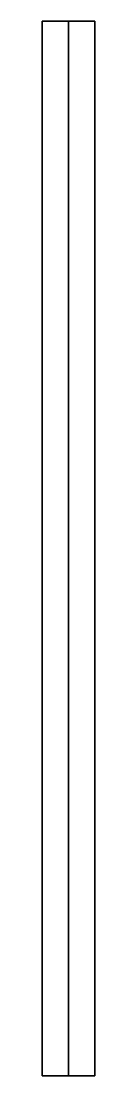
# Model space of a CAD drawing. Extents: x -1.5 to 1.5, y -4.8 to 14.
# Drawn here: x -0.02 to 0.02, y 7 to 7.8 of the extents above.
import ezdxf

# ---------------------------------------------------------------- set-up
doc = ezdxf.new("R2010")
doc.units = 0
doc.layers.add('GUNS', color=1, linetype='CONTINUOUS')

msp = doc.modelspace()

# ---------------------------------------------------------------- linework, layer by layer
at = {"layer": 'GUNS'}
for points in [[(0, 7.8, 5.83), (-0.02, 7.8, 5.81), (-0.02, 7, 5.81), (0, 7, 5.83)], [(-0.02, 7.8, 5.81), (0, 7.8, 5.79), (0, 7, 5.79), (-0.02, 7, 5.81)], [(0.02, 7.8, 5.81), (0, 7.8, 5.83), (0, 7, 5.83), (0.02, 7, 5.81)], [(0, 7.8, 5.79), (0.02, 7.8, 5.81), (0.02, 7, 5.81), (0, 7, 5.79)], [(0, 7, 5.83), (-0.02, 7, 5.81), (0, 7, 5.79), (0.02, 7, 5.81)]]:
    msp.add_3dface(points, dxfattribs=at)

doc.saveas('drawing.dxf')
